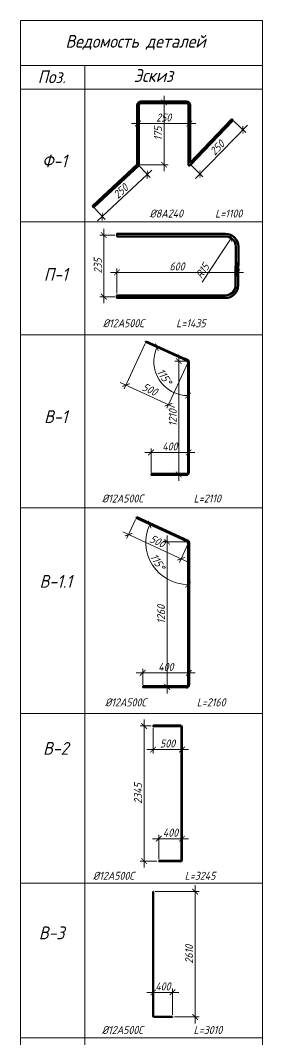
# Model space of a CAD drawing. Header units: millimetres. Extents: x 504091 to 2165846, y 135022 to 442887.
# Drawn here: x 1185654 to 1186410, y 227341 to 230525 of the extents above; entities that cross this region are included whole.
import ezdxf

# ---------------------------------------------------------------- set-up
doc = ezdxf.new("R2010")
doc.units = ezdxf.units.MM
doc.layers.get('Defpoints').update_dxf_attribs({"color": 255})
for name, color, linetype, lineweight in [('!_КР_Размеры', 7, 'Continuous', 9), ('КР_Арматура 12', 174, 'Continuous', 40), ('КР_арматура 16', 224, 'Continuous', 50), ('КР_арматура 8', 232, 'Continuous', 50), ('Размеры (линейные)', 154, 'Continuous', 9)]:
    doc.layers.add(name, color=color, linetype=linetype, lineweight=lineweight)
doc.layers.add('!Defpoints', color=255, linetype='Continuous', lineweight=5, plot=False)
doc.styles.add('GOST 2.304_new', font='isocpeur.ttf', dxfattribs={"width": 0.9, "oblique": 15})
doc.dimstyles.new('SPDS 1_10', dxfattribs={"dimscale": 10, "dimtxt": 2.5, "dimasz": 1.77, "dimexe": 1.25, "dimexo": 0.625, "dimtad": 1, "dimdec": 0, "dimrnd": 0.001, "dimtxsty": 'GOST 2.304_new', "dimblk": 'ARCHTICK', "dimcen": 2.5, "dimdle": 2, "dimclrt": 256, "dimadec": 0, "dimazin": 2, "dimtfac": 0.75, "dimtdec": 0, "dimtmove": 1, "dimatfit": 3, "dimfxl": 0, "dimtolj": 1, "dimlwd": 9, "dimlwe": 9, "dimarcsym": 0})

# ---------------------------------------------------------------- blocks, each defined once
blk = doc.blocks.new('_ArchTick')
at = {"color": 0, "linetype": 'ByBlock', "const_width": 0.15}
blk.add_lwpolyline([(-0.5, -0.5), (0.5, 0.5)], dxfattribs=at)
blk = doc.blocks.new('*D2331')
at = {"layer": 'Defpoints', "color": 0, "lineweight": 20, "ltscale": 100, "transparency": 16777216}
for p in [(1186089.9, 230269), (1186101.9, 230269), (1186020.9, 230074.1)]:
    blk.add_point(p, dxfattribs=at)
at = {"layer": 'Размеры (линейные)', "color": 0, "lineweight": 9, "ltscale": 100, "transparency": 16777216}
for p, q in [((1186101.9, 230054.1), (1186101.9, 230289)), ((1186096.1, 230269), (1186114.4, 230269)), ((1186027.1, 230074.1), (1186114.4, 230074.1))]:
    blk.add_line(p, q, dxfattribs=at)
at = {"layer": 'Размеры (линейные)', "color": 0, "lineweight": 9, "ltscale": 100, "transparency": 16777216, "xscale": 17.7, "yscale": 17.7, "zscale": 17.7}
for p, rotation in [((1186101.9, 230269), 90), ((1186101.9, 230074.1), 270)]:
    blk.add_blockref('_ArchTick', p, dxfattribs=dict(at, rotation=rotation))
at = {"layer": 'Размеры (линейные)', "ltscale": 100, "transparency": 16777216, "insert": (1186083.2, 230171.5), "char_height": 25, "attachment_point": 5, "rotation": 90, "style": 'GOST 2.304_new'}
blk.add_mtext('\\A1;175', dxfattribs=at)
blk = doc.blocks.new('*D2332')
at = {"layer": 'Defpoints', "color": 0, "lineweight": 20, "ltscale": 100, "transparency": 16777216}
for p in [(1186315.5, 230214.7), (1186348.1, 230183.1), (1186181.6, 230076.6)]:
    blk.add_point(p, dxfattribs=at)
at = {"layer": 'Размеры (линейные)', "color": 0, "lineweight": 9, "ltscale": 100, "transparency": 16777216}
for p, q in [((1186200.3, 230030.7), (1186362, 230197.5)), ((1186320, 230210.4), (1186357, 230174.4)), ((1186186.1, 230072.3), (1186223.2, 230036.4))]:
    blk.add_line(p, q, dxfattribs=at)
at = {"layer": 'Размеры (линейные)', "color": 0, "lineweight": 9, "ltscale": 100, "transparency": 16777216, "xscale": 17.7, "yscale": 17.7, "zscale": 17.7}
for p, rotation in [((1186348.1, 230183.1), 45.8853463330187), ((1186214.2, 230045.1), 225.8853463330187)]:
    blk.add_blockref('_ArchTick', p, dxfattribs=dict(at, rotation=rotation))
at = {"layer": 'Размеры (линейные)', "ltscale": 100, "transparency": 16777216, "insert": (1186267.7, 230127.1), "char_height": 25, "attachment_point": 5, "rotation": 45.8853, "style": 'GOST 2.304_new'}
blk.add_mtext('\\A1;250', dxfattribs=at)
blk = doc.blocks.new('*D2333')
at = {"layer": 'Defpoints', "color": 0, "lineweight": 20, "ltscale": 100, "transparency": 16777216}
for p in [(1186020.9, 230074), (1186049.7, 230043.3), (1185880.4, 229942.8)]:
    blk.add_point(p, dxfattribs=at)
at = {"layer": 'Размеры (линейные)', "color": 0, "lineweight": 9, "ltscale": 100, "transparency": 16777216}
for p, q in [((1186025.2, 230069.5), (1186058.2, 230034.1)), ((1185894.6, 229898.4), (1186064.3, 230056.9)), ((1185884.7, 229938.2), (1185917.7, 229902.9))]:
    blk.add_line(p, q, dxfattribs=at)
at = {"layer": 'Размеры (линейные)', "color": 0, "lineweight": 9, "ltscale": 100, "transparency": 16777216, "xscale": 17.7, "yscale": 17.7, "zscale": 17.7}
for p, rotation in [((1186049.7, 230043.3), 43.06238409189598), ((1185909.2, 229912), 223.062384091896)]:
    blk.add_blockref('_ArchTick', p, dxfattribs=dict(at, rotation=rotation))
at = {"layer": 'Размеры (линейные)', "ltscale": 100, "transparency": 16777216, "insert": (1185966.6, 229991.3), "char_height": 25, "attachment_point": 5, "rotation": 43.0624, "style": 'GOST 2.304_new'}
blk.add_mtext('\\A1;250', dxfattribs=at)
blk = doc.blocks.new('*D2334')
at = {"layer": 'Defpoints', "color": 0, "lineweight": 20, "ltscale": 100, "transparency": 16777216}
for p in [(1186329.9, 229774.4), (1186329.9, 229737.8), (1185954.9, 229665.9)]:
    blk.add_point(p, dxfattribs=at)
at = {"layer": 'Размеры (линейные)', "color": 0, "lineweight": 9, "ltscale": 100, "transparency": 16777216}
for p, q in [((1185954.9, 229672.1), (1185954.9, 229750.3)), ((1186329.9, 229768.2), (1186329.9, 229725.3)), ((1185934.9, 229737.8), (1186349.9, 229737.8))]:
    blk.add_line(p, q, dxfattribs=at)
at = {"layer": 'Размеры (линейные)', "color": 0, "lineweight": 9, "ltscale": 100, "transparency": 16777216, "xscale": 17.7, "yscale": 17.7, "zscale": 17.7, "rotation": 180}
blk.add_blockref('_ArchTick', (1185954.9, 229737.8), dxfattribs=at)
at = {"layer": 'Размеры (линейные)', "color": 0, "lineweight": 9, "ltscale": 100, "transparency": 16777216, "xscale": 17.7, "yscale": 17.7, "zscale": 17.7}
blk.add_blockref('_ArchTick', (1186329.9, 229737.8), dxfattribs=at)
at = {"layer": 'Размеры (линейные)', "ltscale": 100, "transparency": 16777216, "insert": (1186142.4, 229756.5), "char_height": 25, "attachment_point": 5, "style": 'GOST 2.304_new'}
blk.add_mtext('\\A1;600', dxfattribs=at)
blk = doc.blocks.new('*D2335')
at = {"layer": 'Defpoints', "color": 0, "lineweight": 20, "ltscale": 100, "transparency": 16777216}
for p in [(1185955.4, 229854.3), (1185913.9, 229661.9), (1185954.9, 229661.9)]:
    blk.add_point(p, dxfattribs=at)
at = {"layer": 'Размеры (линейные)', "color": 0, "lineweight": 9, "ltscale": 100, "transparency": 16777216}
for p, q in [((1185913.9, 229874.3), (1185913.9, 229641.9)), ((1185949.2, 229854.3), (1185901.4, 229854.3)), ((1185948.7, 229661.9), (1185901.4, 229661.9))]:
    blk.add_line(p, q, dxfattribs=at)
at = {"layer": 'Размеры (линейные)', "color": 0, "lineweight": 9, "ltscale": 100, "transparency": 16777216, "xscale": 17.7, "yscale": 17.7, "zscale": 17.7}
for p, rotation in [((1185913.9, 229854.3), 90), ((1185913.9, 229661.9), 270)]:
    blk.add_blockref('_ArchTick', p, dxfattribs=dict(at, rotation=rotation))
at = {"layer": 'Размеры (линейные)', "ltscale": 100, "transparency": 16777216, "insert": (1185895.2, 229758.1), "char_height": 25, "attachment_point": 5, "rotation": 90, "style": 'GOST 2.304_new'}
blk.add_mtext('\\A1;235', dxfattribs=at)
blk = doc.blocks.new('*D2336')
at = {"layer": 'Defpoints', "color": 0, "lineweight": 20, "ltscale": 100, "transparency": 16777216}
for p in [(1186181.2, 230202.7), (1186020.6, 230188.1), (1186181.2, 230188.1)]:
    blk.add_point(p, dxfattribs=at)
at = {"layer": 'Размеры (линейные)', "color": 0, "lineweight": 9, "ltscale": 100, "transparency": 16777216}
for p, q in [((1186000.6, 230202.7), (1186201.2, 230202.7)), ((1186020.6, 230194.3), (1186020.6, 230215.2)), ((1186181.2, 230194.3), (1186181.2, 230215.2))]:
    blk.add_line(p, q, dxfattribs=at)
at = {"layer": 'Размеры (линейные)', "color": 0, "lineweight": 9, "ltscale": 100, "transparency": 16777216, "xscale": 17.7, "yscale": 17.7, "zscale": 17.7, "rotation": 180}
blk.add_blockref('_ArchTick', (1186020.6, 230202.7), dxfattribs=at)
at = {"layer": 'Размеры (линейные)', "color": 0, "lineweight": 9, "ltscale": 100, "transparency": 16777216, "xscale": 17.7, "yscale": 17.7, "zscale": 17.7}
blk.add_blockref('_ArchTick', (1186181.2, 230202.7), dxfattribs=at)
at = {"layer": 'Размеры (линейные)', "ltscale": 100, "transparency": 16777216, "insert": (1186100.9, 230221.5), "char_height": 25, "attachment_point": 5, "style": 'GOST 2.304_new'}
blk.add_mtext('\\A1;250', dxfattribs=at)
blk = doc.blocks.new('*D2337')
at = {"layer": 'Defpoints', "color": 0, "lineweight": 20, "ltscale": 100, "transparency": 16777216}
for p in [(1186311.4, 229845.1, 0), (1186293.9, 229818.3, 0)]:
    blk.add_point(p, dxfattribs=at)
at = {"layer": 'Размеры (линейные)', "color": 0, "lineweight": 9, "ltscale": 100, "transparency": 16777216}
blk.add_line((1186221.2, 229707.2), (1186311.4, 229845.1), dxfattribs=at)
at = {"layer": 'Размеры (линейные)', "color": 0, "lineweight": 9, "ltscale": 100, "transparency": 16777216, "xscale": 17.7, "yscale": 17.7, "zscale": 17.7, "rotation": 56.80116570037149}
blk.add_blockref('_ArchTick', (1186311.4, 229845.1), dxfattribs=at)
at = {"layer": 'Размеры (линейные)', "ltscale": 100, "transparency": 16777216, "insert": (1186221.8, 229742.4), "char_height": 25, "attachment_point": 5, "rotation": 56.8012, "style": 'GOST 2.304_new'}
blk.add_mtext('\\A1;R15', dxfattribs=at)
blk = doc.blocks.new('*D2395')
at = {"layer": 'Defpoints', "color": 0, "lineweight": 20, "ltscale": 100, "transparency": 16777216}
for p in [(1186068.4, 227803.5), (1186128.4, 227411.9), (1186199, 227411.9)]:
    blk.add_point(p, dxfattribs=at)
at = {"layer": 'Размеры (линейные)', "color": 0, "lineweight": 9, "ltscale": 100, "transparency": 16777216}
for p, q in [((1186074.6, 227803.5), (1186211.5, 227803.5)), ((1186199, 227823.5), (1186199, 227391.9)), ((1186134.6, 227411.9), (1186211.5, 227411.9))]:
    blk.add_line(p, q, dxfattribs=at)
at = {"layer": 'Размеры (линейные)', "color": 0, "lineweight": 9, "ltscale": 100, "transparency": 16777216, "xscale": 17.7, "yscale": 17.7, "zscale": 17.7}
for p, rotation in [((1186199, 227803.5), 90), ((1186199, 227411.9), 270)]:
    blk.add_blockref('_ArchTick', p, dxfattribs=dict(at, rotation=rotation))
at = {"layer": 'Размеры (линейные)', "ltscale": 100, "transparency": 16777216, "insert": (1186180.3, 227607.7), "char_height": 25, "attachment_point": 5, "rotation": 90, "style": 'GOST 2.304_new'}
blk.add_mtext('\\A1;2610', dxfattribs=at)
blk = doc.blocks.new('*D2396')
at = {"layer": 'Defpoints', "color": 0, "lineweight": 20, "ltscale": 100, "transparency": 16777216}
for p in [(1186068.4, 227488.7), (1186068.4, 227423.8), (1186128.4, 227411.9)]:
    blk.add_point(p, dxfattribs=at)
at = {"layer": 'Размеры (линейные)', "color": 0, "lineweight": 9, "ltscale": 100, "transparency": 16777216}
for p, q in [((1186148.4, 227488.7), (1186048.4, 227488.7)), ((1186068.4, 227430.1), (1186068.4, 227501.2)), ((1186128.4, 227418.2), (1186128.4, 227501.2))]:
    blk.add_line(p, q, dxfattribs=at)
at = {"layer": 'Размеры (линейные)', "color": 0, "lineweight": 9, "ltscale": 100, "transparency": 16777216, "xscale": 17.7, "yscale": 17.7, "zscale": 17.7, "rotation": 180}
blk.add_blockref('_ArchTick', (1186068.4, 227488.7), dxfattribs=at)
at = {"layer": 'Размеры (линейные)', "color": 0, "lineweight": 9, "ltscale": 100, "transparency": 16777216, "xscale": 17.7, "yscale": 17.7, "zscale": 17.7}
blk.add_blockref('_ArchTick', (1186128.4, 227488.7), dxfattribs=at)
at = {"layer": 'Размеры (линейные)', "ltscale": 100, "transparency": 16777216, "insert": (1186098.4, 227507.5), "char_height": 25, "attachment_point": 5, "style": 'GOST 2.304_new'}
blk.add_mtext('\\A1;400', dxfattribs=at)
blk = doc.blocks.new('*D2397')
at = {"layer": 'Defpoints', "color": 0, "lineweight": 20, "ltscale": 100, "transparency": 16777216}
for p in [(1186067.9, 228320.9), (1186157.9, 228247.4), (1186157.9, 228211.6)]:
    blk.add_point(p, dxfattribs=at)
at = {"layer": 'Размеры (линейные)', "color": 0, "lineweight": 9, "ltscale": 100, "transparency": 16777216}
for p, q in [((1186067.9, 228314.6), (1186067.9, 228234.9)), ((1186047.9, 228247.4), (1186177.9, 228247.4)), ((1186157.9, 228217.9), (1186157.9, 228259.9))]:
    blk.add_line(p, q, dxfattribs=at)
at = {"layer": 'Размеры (линейные)', "color": 0, "lineweight": 9, "ltscale": 100, "transparency": 16777216, "xscale": 17.7, "yscale": 17.7, "zscale": 17.7, "rotation": 180}
blk.add_blockref('_ArchTick', (1186067.9, 228247.4), dxfattribs=at)
at = {"layer": 'Размеры (линейные)', "color": 0, "lineweight": 9, "ltscale": 100, "transparency": 16777216, "xscale": 17.7, "yscale": 17.7, "zscale": 17.7}
blk.add_blockref('_ArchTick', (1186157.9, 228247.4), dxfattribs=at)
at = {"layer": 'Размеры (линейные)', "ltscale": 100, "transparency": 16777216, "insert": (1186112.9, 228266.1), "char_height": 25, "attachment_point": 5, "style": 'GOST 2.304_new'}
blk.add_mtext('\\A1;500', dxfattribs=at)
blk = doc.blocks.new('*D2398')
at = {"layer": 'Defpoints', "color": 0, "lineweight": 20, "ltscale": 100, "transparency": 16777216}
for p in [(1186157.9, 227968.9), (1186085.9, 227898.8), (1186157.9, 227909.5)]:
    blk.add_point(p, dxfattribs=at)
at = {"layer": 'Размеры (линейные)', "color": 0, "lineweight": 9, "ltscale": 100, "transparency": 16777216}
for p, q in [((1186065.9, 227968.9), (1186177.9, 227968.9)), ((1186085.9, 227905), (1186085.9, 227981.4)), ((1186157.9, 227915.7), (1186157.9, 227981.4))]:
    blk.add_line(p, q, dxfattribs=at)
at = {"layer": 'Размеры (линейные)', "color": 0, "lineweight": 9, "ltscale": 100, "transparency": 16777216, "xscale": 17.7, "yscale": 17.7, "zscale": 17.7, "rotation": 180}
blk.add_blockref('_ArchTick', (1186085.9, 227968.9), dxfattribs=at)
at = {"layer": 'Размеры (линейные)', "color": 0, "lineweight": 9, "ltscale": 100, "transparency": 16777216, "xscale": 17.7, "yscale": 17.7, "zscale": 17.7}
blk.add_blockref('_ArchTick', (1186157.9, 227968.9), dxfattribs=at)
at = {"layer": 'Размеры (линейные)', "ltscale": 100, "transparency": 16777216, "insert": (1186121.9, 227987.7), "char_height": 25, "attachment_point": 5, "style": 'GOST 2.304_new'}
blk.add_mtext('\\A1;400', dxfattribs=at)
blk = doc.blocks.new('*D2399')
at = {"layer": 'Defpoints', "color": 0, "lineweight": 20, "ltscale": 100, "transparency": 16777216}
for p in [(1186039.6, 228320.9), (1186067.9, 228320.9), (1186085.9, 227898.8)]:
    blk.add_point(p, dxfattribs=at)
at = {"layer": 'Размеры (линейные)', "color": 0, "lineweight": 9, "ltscale": 100, "transparency": 16777216}
for p, q in [((1186061.7, 228320.9), (1186027.1, 228320.9)), ((1186039.6, 227878.8), (1186039.6, 228340.9)), ((1186079.7, 227898.8), (1186027.1, 227898.8))]:
    blk.add_line(p, q, dxfattribs=at)
at = {"layer": 'Размеры (линейные)', "color": 0, "lineweight": 9, "ltscale": 100, "transparency": 16777216, "xscale": 17.7, "yscale": 17.7, "zscale": 17.7}
for p, rotation in [((1186039.6, 228320.9), 90), ((1186039.6, 227898.8), 270)]:
    blk.add_blockref('_ArchTick', p, dxfattribs=dict(at, rotation=rotation))
at = {"layer": 'Размеры (линейные)', "ltscale": 100, "transparency": 16777216, "insert": (1186020.9, 228109.8), "char_height": 25, "attachment_point": 5, "rotation": 90, "style": 'GOST 2.304_new'}
blk.add_mtext('\\A1;2345', dxfattribs=at)
blk = doc.blocks.new('*D2400')
at = {"layer": 'Defpoints', "color": 0, "lineweight": 20, "ltscale": 100, "transparency": 16777216}
for p in [(1186045.6, 229521.7), (1186178.5, 229460.6), (1186115.9, 229324.6)]:
    blk.add_point(p, dxfattribs=at)
at = {"layer": 'Размеры (линейные)', "color": 0, "lineweight": 9, "ltscale": 100, "transparency": 16777216}
for p, q in [((1186043, 229516), (1185977.8, 229374.3)), ((1186175.9, 229454.9), (1186110.7, 229313.2)), ((1185964.9, 229394), (1186134.1, 229316.2))]:
    blk.add_line(p, q, dxfattribs=at)
at = {"layer": 'Размеры (линейные)', "color": 0, "lineweight": 9, "ltscale": 100, "transparency": 16777216, "xscale": 17.7, "yscale": 17.7, "zscale": 17.7}
for p, rotation in [((1185983, 229385.7), 155.2975697722196), ((1186115.9, 229324.6), 335.2975697722196)]:
    blk.add_blockref('_ArchTick', p, dxfattribs=dict(at, rotation=rotation))
at = {"layer": 'Размеры (линейные)', "ltscale": 100, "transparency": 16777216, "insert": (1186057.3, 229372.2), "char_height": 25, "attachment_point": 5, "rotation": 335.2976, "style": 'GOST 2.304_new'}
blk.add_mtext('\\A1;500', dxfattribs=at)
blk = doc.blocks.new('*D2401')
at = {"layer": 'Defpoints', "color": 0, "lineweight": 20, "ltscale": 100, "transparency": 16777216}
for p in [(1186178.5, 229175.3), (1186061.5, 229106.5), (1186178.5, 229106.5)]:
    blk.add_point(p, dxfattribs=at)
at = {"layer": 'Размеры (линейные)', "color": 0, "lineweight": 9, "ltscale": 100, "transparency": 16777216}
for p, q in [((1186041.5, 229175.3), (1186198.5, 229175.3)), ((1186061.5, 229112.8), (1186061.5, 229187.8)), ((1186178.5, 229112.8), (1186178.5, 229187.8))]:
    blk.add_line(p, q, dxfattribs=at)
at = {"layer": 'Размеры (линейные)', "color": 0, "lineweight": 9, "ltscale": 100, "transparency": 16777216, "xscale": 17.7, "yscale": 17.7, "zscale": 17.7, "rotation": 180}
blk.add_blockref('_ArchTick', (1186061.5, 229175.3), dxfattribs=at)
at = {"layer": 'Размеры (линейные)', "color": 0, "lineweight": 9, "ltscale": 100, "transparency": 16777216, "xscale": 17.7, "yscale": 17.7, "zscale": 17.7}
blk.add_blockref('_ArchTick', (1186178.5, 229175.3), dxfattribs=at)
at = {"layer": 'Размеры (линейные)', "ltscale": 100, "transparency": 16777216, "insert": (1186120, 229194.1), "char_height": 25, "attachment_point": 5, "style": 'GOST 2.304_new'}
blk.add_mtext('\\A1;400', dxfattribs=at)
blk = doc.blocks.new('*D2402')
at = {"layer": 'Defpoints', "color": 0, "lineweight": 20, "ltscale": 100, "transparency": 16777216}
for p in [(1186178.5, 229460.6), (1186147.9, 229106.5), (1186178.5, 229106.5)]:
    blk.add_point(p, dxfattribs=at)
at = {"layer": 'Размеры (линейные)', "color": 0, "lineweight": 9, "ltscale": 100, "transparency": 16777216}
for p, q in [((1186172.2, 229460.6), (1186135.4, 229460.6)), ((1186147.9, 229480.6), (1186147.9, 229086.5)), ((1186172.2, 229106.5), (1186135.4, 229106.5))]:
    blk.add_line(p, q, dxfattribs=at)
at = {"layer": 'Размеры (линейные)', "color": 0, "lineweight": 9, "ltscale": 100, "transparency": 16777216, "xscale": 17.7, "yscale": 17.7, "zscale": 17.7}
for p, rotation in [((1186147.9, 229460.6), 90), ((1186147.9, 229106.5), 270)]:
    blk.add_blockref('_ArchTick', p, dxfattribs=dict(at, rotation=rotation))
at = {"layer": 'Размеры (линейные)', "ltscale": 100, "transparency": 16777216, "insert": (1186129.2, 229283.6), "char_height": 25, "attachment_point": 5, "rotation": 90, "style": 'GOST 2.304_new'}
blk.add_mtext('\\A1;1210', dxfattribs=at)
blk = doc.blocks.new('*D2403')
at = {"layer": 'Defpoints', "color": 0, "lineweight": 20, "ltscale": 100, "transparency": 16777216}
for p in [(1186044.9, 229520.1), (1186173.3, 229461), (1186073, 229434.5), (1186176.7, 229455.7), (1186176.7, 229113.6)]:
    blk.add_point(p, dxfattribs=at)
at = {"layer": 'Размеры (линейные)', "color": 0, "lineweight": 9, "ltscale": 100, "transparency": 16777216}
blk.add_arc((1186176.7, 229459.5), 106.7, 155.2976, 270, dxfattribs=at)
at = {"layer": 'Размеры (линейные)', "color": 0, "lineweight": 9, "ltscale": 100, "transparency": 16777216, "xscale": 17.7, "yscale": 17.7, "zscale": 17.7}
for p, rotation in [((1186079.8, 229504), 65.29756977226268), ((1186176.7, 229352.8), 359.9999999999672)]:
    blk.add_blockref('_ArchTick', p, dxfattribs=dict(at, rotation=rotation))
at = {"layer": 'Размеры (линейные)', "ltscale": 100, "transparency": 16777216, "insert": (1186102.7, 229412), "char_height": 25, "attachment_point": 5, "rotation": 302.6488, "style": 'GOST 2.304_new'}
blk.add_mtext('\\A1;115°', dxfattribs=at)
blk = doc.blocks.new('*D2404')
at = {"layer": 'Defpoints', "color": 0, "lineweight": 20, "ltscale": 100, "transparency": 16777216}
for p in [(1186015.9, 228971.6), (1186179.4, 228896.4), (1186155, 228843.3)]:
    blk.add_point(p, dxfattribs=at)
at = {"layer": 'Размеры (линейные)', "color": 0, "lineweight": 9, "ltscale": 100, "transparency": 16777216}
for p, q in [((1186013.3, 228966), (1185986.2, 228907.2)), ((1185973.3, 228926.9), (1186173.1, 228835)), ((1186176.8, 228890.7), (1186149.8, 228832))]:
    blk.add_line(p, q, dxfattribs=at)
at = {"layer": 'Размеры (линейные)', "color": 0, "lineweight": 9, "ltscale": 100, "transparency": 16777216, "xscale": 17.7, "yscale": 17.7, "zscale": 17.7}
for p, rotation in [((1185991.5, 228918.6), 155.2975697722216), ((1186155, 228843.3), 335.2975697722216)]:
    blk.add_blockref('_ArchTick', p, dxfattribs=dict(at, rotation=rotation))
at = {"layer": 'Размеры (линейные)', "ltscale": 100, "transparency": 16777216, "insert": (1186081.1, 228898), "char_height": 25, "attachment_point": 5, "rotation": 335.2976, "style": 'GOST 2.304_new'}
blk.add_mtext('\\A1;500', dxfattribs=at)
blk = doc.blocks.new('*D2405')
at = {"layer": 'Defpoints', "color": 0, "lineweight": 20, "ltscale": 100, "transparency": 16777216}
for p in [(1186179.4, 228486.8), (1186035.4, 228442.8), (1186179.4, 228442.8)]:
    blk.add_point(p, dxfattribs=at)
at = {"layer": 'Размеры (линейные)', "color": 0, "lineweight": 9, "ltscale": 100, "transparency": 16777216}
for p, q in [((1186015.4, 228486.8), (1186199.4, 228486.8)), ((1186035.4, 228449.1), (1186035.4, 228499.3)), ((1186179.4, 228449.1), (1186179.4, 228499.3))]:
    blk.add_line(p, q, dxfattribs=at)
at = {"layer": 'Размеры (линейные)', "color": 0, "lineweight": 9, "ltscale": 100, "transparency": 16777216, "xscale": 17.7, "yscale": 17.7, "zscale": 17.7, "rotation": 180}
blk.add_blockref('_ArchTick', (1186035.4, 228486.8), dxfattribs=at)
at = {"layer": 'Размеры (линейные)', "color": 0, "lineweight": 9, "ltscale": 100, "transparency": 16777216, "xscale": 17.7, "yscale": 17.7, "zscale": 17.7}
blk.add_blockref('_ArchTick', (1186179.4, 228486.8), dxfattribs=at)
at = {"layer": 'Размеры (линейные)', "ltscale": 100, "transparency": 16777216, "insert": (1186107.4, 228505.5), "char_height": 25, "attachment_point": 5, "style": 'GOST 2.304_new'}
blk.add_mtext('\\A1;400', dxfattribs=at)
blk = doc.blocks.new('*D2406')
at = {"layer": 'Defpoints', "color": 0, "lineweight": 20, "ltscale": 100, "transparency": 16777216}
for p in [(1186111.5, 228896.4), (1186179.4, 228896.4), (1186179.4, 228442.8)]:
    blk.add_point(p, dxfattribs=at)
at = {"layer": 'Размеры (линейные)', "color": 0, "lineweight": 9, "ltscale": 100, "transparency": 16777216}
for p, q in [((1186111.5, 228422.8), (1186111.5, 228916.4)), ((1186173.1, 228896.4), (1186099, 228896.4)), ((1186173.1, 228442.8), (1186099, 228442.8))]:
    blk.add_line(p, q, dxfattribs=at)
at = {"layer": 'Размеры (линейные)', "color": 0, "lineweight": 9, "ltscale": 100, "transparency": 16777216, "xscale": 17.7, "yscale": 17.7, "zscale": 17.7}
for p, rotation in [((1186111.5, 228896.4), 90), ((1186111.5, 228442.8), 270)]:
    blk.add_blockref('_ArchTick', p, dxfattribs=dict(at, rotation=rotation))
at = {"layer": 'Размеры (линейные)', "ltscale": 100, "transparency": 16777216, "insert": (1186092.8, 228669.6), "char_height": 25, "attachment_point": 5, "rotation": 90, "style": 'GOST 2.304_new'}
blk.add_mtext('\\A1;1260', dxfattribs=at)
blk = doc.blocks.new('*D2407')
at = {"layer": 'Defpoints', "color": 0, "lineweight": 20, "ltscale": 100, "transparency": 16777216}
for p in [(1186015, 228969.7), (1186173, 228897), (1186177.2, 228890.4), (1186048.7, 228864.1), (1186177.2, 228451.5)]:
    blk.add_point(p, dxfattribs=at)
at = {"layer": 'Размеры (линейные)', "color": 0, "lineweight": 9, "ltscale": 100, "transparency": 16777216}
blk.add_arc((1186177.2, 228895), 132.2, 155.2976, 270, dxfattribs=at)
at = {"layer": 'Размеры (линейные)', "color": 0, "lineweight": 9, "ltscale": 100, "transparency": 16777216, "xscale": 17.7, "yscale": 17.7, "zscale": 17.7}
for p, rotation in [((1186057.1, 228950.3), 65.29756977228205), ((1186177.2, 228762.8), 3.597122599785508e-12)]:
    blk.add_blockref('_ArchTick', p, dxfattribs=dict(at, rotation=rotation))
at = {"layer": 'Размеры (линейные)', "ltscale": 100, "transparency": 16777216, "insert": (1186081.7, 228833.8), "char_height": 25, "attachment_point": 5, "rotation": 302.6488, "style": 'GOST 2.304_new'}
blk.add_mtext('\\A1;115°', dxfattribs=at)

msp = doc.modelspace()

# ---------------------------------------------------------------- linework, layer by layer
at = {"layer": '!Defpoints', "lineweight": 15, "ltscale": 100}
for p, q in [((1186045.6082, 229521.6947), (1186178.4749, 229460.5761)), ((1186178.4749, 229106.5406), (1186178.4749, 229460.5761)), ((1186178.4749, 229106.5406), (1186061.4749, 229106.5406)), ((1186179.3921, 228896.4088), (1186015.8638, 228971.6318)), ((1186179.3921, 228442.8168), (1186179.3921, 228896.4088)), ((1186179.3921, 228442.8168), (1186035.3921, 228442.8168)), ((1186068.3899, 227412.5226, 0.0243), (1186068.3899, 227803.4558, 0.0243))]:
    msp.add_line(p, q, dxfattribs=at)
at = {"layer": '!Defpoints', "lineweight": 15, "ltscale": 100, "elevation": 0.0243}
msp.add_lwpolyline([(1186153.593, 227898.8404, 0.414213562), (1186157.913, 227903.1604), (1186157.913, 228321.9558)], format="xyb", dxfattribs=at)
at = {"color": 244, "lineweight": 18}
for p, q in [((1185653.6303, 230524.9946, -0.0032), (1185653.6303, 223998.475, 0.0337)), ((1186409.5402, 223998.475, 0.0344), (1186409.5402, 230524.9946, -0.0033)), ((1185653.6303, 230309.8157, -0.0032), (1186409.5402, 230309.8157, -0.0032)), ((1185653.6303, 230309.8157, -0.0032), (1186409.5402, 230309.8157, -0.0032)), ((1185653.6303, 229896.0143, 0.0023), (1186409.5402, 229896.0143, 0.0023)), ((1185653.6303, 229543.1329, 0.0055), (1186409.5402, 229543.1329, 0.0055)), ((1185653.6303, 229002.2576, -0.002), (1186409.5402, 229002.2576, -0.002)), ((1185653.6303, 228359.8944, 0.0091), (1186409.5402, 228359.8944, 0.0091)), ((1185653.6303, 227829.4288, 0.0155), (1186409.5402, 227829.4288, 0.0155)), ((1185653.6303, 227346.8474, 0.0155), (1186409.5402, 227346.8474, 0.0155))]:
    msp.add_line(p, q, dxfattribs=at)
at = {"color": 244, "lineweight": 13}
msp.add_line((1185653.6303, 230524.9946, -0.0032), (1186409.5402, 230524.9946, -0.0032), dxfattribs=at)
at = {"color": 244, "lineweight": 13, "elevation": -0.0032}
for points in [[(1185653.6303, 230383.8157), (1186409.5402, 230383.8157)], [(1185854.6006, 230383.8157), (1185854.6006, 230296.34)], [(1185854.6006, 230358.6288), (1185854.6006, 223998.475)], [(1185653.6303, 230309.8157), (1186409.5402, 230309.8157)]]:
    msp.add_lwpolyline(points, dxfattribs=at)
at = {"layer": 'КР_Арматура 12', "ltscale": 12}
for p, q in [((1186046.3416, 229523.2891), (1186176.8247, 229463.2669)), ((1186171.455, 229108.2956), (1186061.4749, 229108.2956)), ((1186171.4549, 229104.7856), (1186061.4749, 229104.7856)), ((1186016.7665, 228973.5941), (1186014.9611, 228969.6694)), ((1186173.041, 228896.9527), (1186014.9611, 228969.6694)), ((1186177.2321, 228451.4568), (1186177.2321, 228890.4116)), ((1186035.3921, 228444.9768), (1186035.3921, 228440.6568)), ((1186170.7522, 228444.9768), (1186035.3921, 228444.9768)), ((1186170.7521, 228440.6568), (1186035.3921, 228440.6568)), ((1186153.593, 227899.8331, 0.0243), (1186085.913, 227899.8331, 0.0243)), ((1186153.593, 227897.6731, 0.0243), (1186085.913, 227897.6731, 0.0243)), ((1186067.4899, 227803.4558, 0.0243), (1186069.2899, 227803.4558, 0.0243)), ((1186128.3899, 227412.8253, 0.0243), (1186071.9898, 227412.8253, 0.0243)), ((1186128.3899, 227411.0253, 0.0243), (1186071.9898, 227411.0253, 0.0243))]:
    msp.add_line(p, q, dxfattribs=at)
for points in [[(1186171.4549, 229108.2956, 0.414213562), (1186176.7199, 229113.5606), (1186176.7199, 229455.7033, 0.292882654), (1186173.3146, 229461.018), (1186044.8747, 229520.1003), (1186046.3416, 229523.2891)], [(1186171.4549, 229104.7856, 0.40291951), (1186180.2299, 229113.7025), (1186180.2299, 229457.9523, 0.292882654), (1186176.8246, 229463.2669), (1186165.3917, 229468.5261)], [(1186170.7521, 228440.6568, 0.40291951), (1186181.5521, 228451.6314), (1186181.5521, 228893.1795, 0.292882654), (1186177.361, 228899.7206), (1186016.7665, 228973.5941)]]:
    msp.add_lwpolyline(points, format="xyb", dxfattribs=at)
msp.add_lwpolyline([(1186061.4749, 229108.2956), (1186061.4749, 229104.7856)], dxfattribs=at)
at = {"layer": 'КР_Арматура 12', "ltscale": 12, "elevation": 0.0243}
for points in [[(1186067.913, 228319.768), (1186067.913, 228321.9558)], [(1186085.913, 227899.8331), (1186085.913, 227897.6731)], [(1186128.3899, 227412.8253), (1186128.3899, 227411.0253)]]:
    msp.add_lwpolyline(points, dxfattribs=at)
for points in [[(1186153.593, 227899.8331, 0.414213562), (1186156.833, 227903.0731), (1186156.833, 228317.011, 0.414019902), (1186154.1348, 228319.711), (1186067.913, 228319.768)], [(1186153.593, 227897.6731, 0.40291951), (1186158.993, 227903.1604), (1186158.993, 228317.0983, 0.414019902), (1186154.1362, 228321.9583), (1186067.9144, 228322.0153)], [(1186071.9899, 227411.0253, -0.414213562), (1186067.4899, 227415.5253), (1186067.4899, 227803.4558)], [(1186071.9899, 227412.8253, -0.414213562), (1186069.2899, 227415.5253), (1186069.2899, 227803.4558)]]:
    msp.add_lwpolyline(points, format="xyb", dxfattribs=at)
at = {"layer": 'КР_Арматура 12', "ltscale": 12}
for centre, radius, start, end in [((1186170.0321, 228890.4116), 7.2, 0, 65.2975698), ((1186170.7521, 228451.4568), 6.48, 270, 0)]:
    msp.add_arc(centre, radius, start, end, dxfattribs=at)
at = {"layer": 'КР_арматура 16', "elevation": -0.0038}
msp.add_lwpolyline([(1186293.2095, 229657.8618, 0.415597767), (1186333.4045, 229697.8628), (1186333.9044, 229818.2563, 0.414695627), (1186293.9052, 229858.3228), (1185955.409, 229858.3292), (1185955.4088, 229850.3292), (1186293.5972, 229850.3228, -0.416995829), (1186325.9045, 229818.3228), (1186325.4045, 229697.863, -0.409119684), (1186293.9614, 229665.8684), (1185954.9039, 229665.8684), (1185954.9038, 229657.8681), (1186293.5905, 229657.8618)], format="xyb", dxfattribs=at)
at = {"layer": 'КР_арматура 8'}
for p, q in [((1186018.3843, 230260.1658, -0.0038), (1186018.3472, 230075.0834, -0.0038)), ((1186023.5043, 230260.1658, -0.0038), (1186023.4669, 230073.5365, -0.0038)), ((1186178.3843, 230260.1658, -0.0038), (1186178.3469, 230073.9757, -0.0038)), ((1186183.5043, 230260.1658, -0.0038), (1186183.468, 230080.1888, -0.0038)), ((1186182.7236, 230072.172, -0.0038), (1186315.5116, 230211.1499, -0.0038)), ((1186183.468, 230080.1888, -0.0038), (1186311.8782, 230214.7573, -0.0038)), ((1186018.3472, 230075.0834, -0.0038), (1185880.449, 229946.2928, -0.0038)), ((1186022.7539, 230072.1933, -0.0038), (1185883.9437, 229942.551, -0.0038))]:
    msp.add_line(p, q, dxfattribs=at)
at = {"layer": 'КР_арматура 8', "ltscale": 100}
for p, q in [((1186171.9843, 230271.6858, -0.0038), (1186029.9043, 230271.6858, -0.0038)), ((1186171.9843, 230266.5658, -0.0038), (1186029.9043, 230266.5658, -0.0038))]:
    msp.add_line(p, q, dxfattribs=at)
for centre, radius, start, end in [((1186029.9043, 230260.1658, -0.0038), 11.52, 90, 180), ((1186029.9043, 230260.1658, -0.0038), 6.4, 90, 180), ((1186171.9843, 230260.1658, -0.0038), 11.52, 0, 90), ((1186171.9843, 230260.1658, -0.0038), 6.4, 0, 90), ((1186180.9069, 230073.9757, -0.0038), 2.56, 179.9796382, 315.2085977)]:
    msp.add_arc(centre, radius, start, end, dxfattribs=at)
at = {"layer": 'КР_арматура 8'}
for centre, radius, start, end in [((1186313.6517, 230212.91, -0.0038), 2.5607, 316.5804055, 133.8320507), ((1186020.8928, 230074.0421, -0.0038), 2.6234, 310.8972639, 348.8868543), ((1185882.3231, 229944.5403, -0.0038), 2.5659, 136.920932, 309.1671613)]:
    msp.add_arc(centre, radius, start, end, dxfattribs=at)

# ---------------------------------------------------------------- texts
at = {"layer": '!_КР_Размеры', "width": 1105.24052, "attachment_point": 5, "style": 'GOST 2.304_new'}
for s, insert, char_height in [('Ведомость деталей', (1186012.9695, 230456.4131, -0.0032), 40), ('Поз.', (1185751.2367, 230348.78, -0.0032), 40), ('Эскиз', (1186068.5832, 230352.7031, -0.0032), 40), ('Ф-1', (1185759.9714, 230085.9566, -0.0016), 40), ('%%C8А240       L=1100', (1186201.4687, 229921.5981, -0.0038), 25), ('П-1', (1185763.9674, 229731.5055, 0.0007), 40), ('%%C12А500С       L=1435', (1186071.4379, 229578.8773, -0.0054), 25), ('В-1', (1185763.9674, 229287.1333, 0.0007), 40), ('%%C12А500С           L=2110', (1186093.719, 229031.4529, -0.0054), 25), ('В-1.1', (1185763.9674, 228772.5699, 0.0007), 40), ('%%C12А500С           L=2160', (1186105.8459, 228394.6079, -0.0054), 25), ('В-2', (1185763.9674, 228250.9866, 0.0251), 40), ('%%C12А500С           L=3245', (1186071.1318, 227852.8869, 0.0053), 25), ('В-3', (1185751.264, 227674.6266, 0.0183), 40), ('%%C12А500С           L=3010', (1186095.7796, 227371.2818, -0.0015), 25)]:
    msp.add_mtext(s, dxfattribs=dict(at, insert=insert, char_height=char_height))

# ---------------------------------------------------------------- dimensions: what is measured, and where the dimension line sits
at = {"layer": 'Размеры (линейные)', "ltscale": 100}
for base, p1, p2, text, picture, middle in [((1186101.9201, 230268.9862, -0.0038), (1186020.8742, 230074.0609, -0.0038), (1186089.8502, 230268.9862, -0.0038), '175', '*D2331', (1186083.1701, 230171.5235, -0.0038)), ((1185913.9215, 229661.8683, -0.0038), (1185955.4089, 229854.3292, -0.0038), (1185954.9038, 229661.8683, -0.0038), '235', '*D2335', (1185895.1715, 229758.0987, -0.0038)), ((1186147.9171, 229106.5406), (1186178.4749, 229460.5761), (1186178.4749, 229106.5406), '1210', '*D2402', (1186129.1671, 229283.5583)), ((1186111.5481, 228896.4088), (1186179.3921, 228442.8168), (1186179.3921, 228896.4088), '1260', '*D2406', (1186092.7981, 228669.6128)), ((1186039.6182, 228320.8619, 0.0243), (1186085.913, 227898.7531, 0.0243), (1186067.913, 228320.8619, 0.0243), '2345', '*D2399', (1186020.8682, 228109.8075, 0.0243)), ((1186199.0016, 227411.9253, 0.0243), (1186068.3899, 227803.4558, 0.0243), (1186128.3899, 227411.9253, 0.0243), '2610', '*D2395', (1186180.2516, 227607.6905, 0.0243))]:
    dim = msp.add_linear_dim(base=base, p1=p1, p2=p2, angle=90, text=text, dimstyle='SPDS 1_10', dxfattribs=at)
    dim.commit()
    dim.dimension.update_dxf_attribs({"geometry": picture, "text_midpoint": middle})
for base, p1, p2, text, picture, middle in [((1186181.2322, 230202.748, -0.0038), (1186020.6305, 230188.0986, -0.0038), (1186181.2322, 230188.0986, -0.0038), '250', '*D2336', (1186100.9313, 230221.498, -0.0038)), ((1186329.947, 229737.7838, -0.0038), (1185954.9039, 229665.8684, -0.0038), (1186329.947, 229774.4365, -0.0038), '600', '*D2334', (1186142.4255, 229756.5338, -0.0038)), ((1186178.4749, 229175.3371), (1186061.4749, 229106.5406), (1186178.4749, 229106.5406), '400', '*D2401', (1186119.9749, 229194.0871)), ((1186179.3921, 228486.7615), (1186035.3921, 228442.8168), (1186179.3921, 228442.8168), '400', '*D2405', (1186107.3921, 228505.5115)), ((1186157.913, 228247.3931, 0.0243), (1186067.913, 228320.8619, 0.0243), (1186157.913, 228211.6492, 0.0243), '500', '*D2397', (1186112.913, 228266.1431, 0.0243))]:
    dim = msp.add_linear_dim(base=base, p1=p1, p2=p2, text=text, dimstyle='SPDS 1_10', dxfattribs=at)
    dim.commit()
    dim.dimension.update_dxf_attribs({"geometry": picture, "text_midpoint": middle})
for p1, p2, distance, text, picture, middle in [((1186181.6076, 230076.6479, -0.0038), (1186315.4703, 230214.7128, -0.0038), -45.3802, '250', '*D2332', (1186267.6581, 230127.1431, -0.0038)), ((1185880.4479, 229942.789, -0.0038), (1186020.8928, 230074.0421, -0.0038), -42.1308, '250', '*D2333', (1185966.6346, 229991.3333, -0.0038)), ((1186045.6082, 229521.6947), (1186178.4749, 229460.5761), -149.7178, '500', '*D2400', (1186057.3094, 229372.1524)), ((1186015.8638, 228971.6318), (1186179.3921, 228896.4088), -58.4188, '500', '*D2404', (1186081.0501, 228897.9815))]:
    dim = msp.add_aligned_dim(p1=p1, p2=p2, distance=distance, text=text, dimstyle='SPDS 1_10', dxfattribs=at)
    dim.commit()
    dim.dimension.update_dxf_attribs({"geometry": picture, "text_midpoint": middle})
dim = msp.add_radius_dim(center=(1186293.902, 229818.3218, -0.0038), mpoint=(1186311.4248, 229845.1007, -0.0038), text='R15', dimstyle='SPDS 1_10', dxfattribs=at)
dim.commit()
dim.dimension.update_dxf_attribs({"geometry": '*D2337', "text_midpoint": (1186237.5068, 229732.1371, -0.0054), "dimtype": 164})
for base, line1, line2, picture, middle in [((1186073.0039, 229434.4908), ((1186176.7199, 229113.5606), (1186176.7199, 229455.7033)), ((1186173.3146, 229461.018), (1186044.8747, 229520.1003)), '*D2403', (1186102.6857, 229412.0159)), ((1186048.7156, 228864.0955), ((1186177.2321, 228451.4568), (1186177.2321, 228890.4116)), ((1186173.041, 228896.9527), (1186014.9611, 228969.6694)), '*D2407', (1186081.7198, 228833.8275))]:
    dim = msp.add_angular_dim_2l(base=base, line1=line1, line2=line2, dimstyle='SPDS 1_10', dxfattribs=at)
    dim.commit()
    dim.dimension.update_dxf_attribs({"geometry": picture, "text_midpoint": middle})
for base, p1, p2, picture, middle in [((1186157.913, 227968.936, 0.0243), (1186085.913, 227898.7531, 0.0243), (1186157.913, 227909.4795, 0.0243), '*D2398', (1186121.913, 227968.936, 0.0243)), ((1186068.3899, 227488.7185, 0.0243), (1186128.3899, 227411.9253, 0.0243), (1186068.3899, 227423.8457, 0.0243), '*D2396', (1186098.3899, 227488.7185, 0.0243))]:
    dim = msp.add_linear_dim(base=base, p1=p1, p2=p2, text='400', dimstyle='SPDS 1_10', dxfattribs=at)
    dim.commit()
    dim.dimension.update_dxf_attribs({"geometry": picture, "text_midpoint": middle, "dimtype": 160})

doc.saveas('drawing.dxf')
